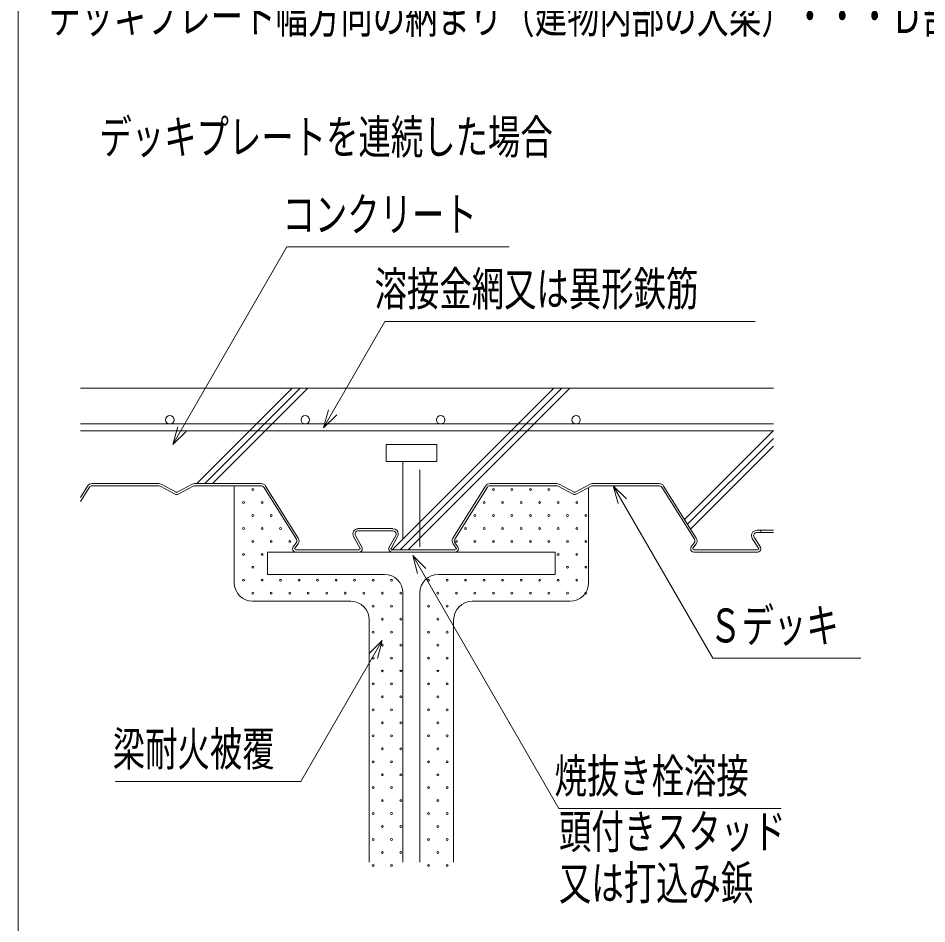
# Model space of a CAD drawing. Units: millimetres on the paper. Extents: x -350 to 3187, y -547 to 450.
# Drawn here: x -0.1 to 58.8, y -36 to 22.7 of the extents above; entities that cross this region are included whole.
import ezdxf
from ezdxf.enums import TextEntityAlignment as Align

# ---------------------------------------------------------------- set-up
doc = ezdxf.new("R2010")
doc.units = ezdxf.units.MM
doc.linetypes.add('USER2', pattern=[7.5, 5, -2.5])
doc.layers.add('0-2_M2-2-0', color=7, linetype='Continuous', lineweight=18)
doc.styles.add('ＭＳ ゴシック', font='')
doc.styles.get('ＭＳ ゴシック').set_extended_font_data('MS Gothic')

msp = doc.modelspace()

# ---------------------------------------------------------------- linework, layer by layer
at = {"layer": '0-2_M2-2-0'}
for p, q in [((-0.086, -225.515), (-0.086, 221.985)), ((17.343, 7.887), (9.949, -4.92)), ((17.343, 7.887), (31.743, 7.887)), ((23.695, 3.059), (19.716, -3.833)), ((23.695, 3.059), (47.695, 3.059)), ((3.956, -1.265), (48.882, -1.265)), ((11.502, -7.446), (17.683, -1.265)), ((12.011, -7.446), (18.192, -1.265)), ((12.52, -7.446), (18.701, -1.265)), ((24.172, -11.747), (34.653, -1.265)), ((24.681, -11.747), (35.162, -1.265)), ((35.671, -1.265), (25.19, -11.747)), ((3.956, -3.58), (48.882, -3.58)), ((3.956, -4.023), (48.882, -4.023)), ((43.117, -9.772), (48.882, -4.007)), ((43.314, -10.084), (48.882, -4.516)), ((43.51, -10.397), (48.882, -5.025)), ((3.956, -8.34), (4.416, -7.607)), ((4.707, -7.446), (9.014, -7.446)), ((4.707, -7.584), (9.014, -7.584)), ((10.087, -8.133), (9.112, -7.608)), ((10.152, -8.012), (9.177, -7.487)), ((11.192, -7.487), (10.217, -8.012)), ((11.257, -7.608), (10.282, -8.133)), ((11.355, -7.446), (15.661, -7.446)), ((11.355, -7.584), (15.661, -7.584)), ((13.922, -13.877), (13.922, -7.584)), ((15.953, -7.607), (18.071, -10.979)), ((28.103, -10.979), (30.221, -7.607)), ((30.512, -7.446), (34.819, -7.446)), ((30.512, -7.584), (34.819, -7.584)), ((35.891, -8.133), (34.917, -7.608)), ((35.957, -8.012), (34.982, -7.487)), ((36.996, -7.487), (36.022, -8.012)), ((37.062, -7.608), (36.087, -8.133)), ((37.159, -7.446), (41.466, -7.446)), ((37.159, -7.584), (41.466, -7.584)), ((44.955, -18.763), (38.5, -7.584)), ((41.757, -7.607), (43.876, -10.979)), ((3.956, -8.599), (4.533, -7.68)), ((15.836, -7.68), (17.954, -11.052)), ((28.219, -11.052), (30.337, -7.68)), ((36.9, -13.877), (36.9, -7.695)), ((41.641, -7.68), (43.759, -11.052)), ((21.96, -10.37), (24.214, -10.37)), ((21.96, -10.508), (24.214, -10.508)), ((47.803, -10.474), (48.882, -10.474)), ((48.07, -10.611), (48.07, -10.474)), ((21.659, -10.881), (22.08, -11.645)), ((21.779, -10.814), (22.201, -11.578)), ((23.973, -11.578), (24.394, -10.814)), ((24.093, -11.645), (24.515, -10.881)), ((47.922, -11.641), (47.514, -11.003)), ((48.038, -11.567), (47.63, -10.929)), ((47.803, -10.611), (48.882, -10.611)), ((17.947, -11.282), (17.75, -11.557)), ((18.059, -11.363), (17.861, -11.638)), ((17.917, -11.747), (22.02, -11.747)), ((24.153, -11.747), (28.256, -11.747)), ((28.115, -11.363), (28.312, -11.638)), ((28.226, -11.282), (28.424, -11.557)), ((43.752, -11.282), (43.554, -11.557)), ((43.864, -11.363), (43.666, -11.638)), ((43.722, -11.747), (47.864, -11.747)), ((16.083, -13.334), (16.083, -11.884)), ((34.739, -11.884), (16.083, -11.884)), ((17.917, -11.884), (22.02, -11.884)), ((24.153, -11.884), (28.256, -11.884)), ((34.976, -28.518), (25.503, -12.11)), ((34.739, -13.334), (34.739, -11.884)), ((43.722, -11.884), (47.864, -11.884)), ((16.083, -13.334), (23.663, -13.334)), ((27.159, -13.334), (34.739, -13.334)), ((24.863, -14.534), (24.863, -31.988)), ((25.959, -31.988), (25.959, -14.534)), ((21.473, -15.077), (15.122, -15.077)), ((29.349, -15.077), (35.7, -15.077)), ((22.673, -31.988), (22.673, -16.277)), ((28.149, -31.988), (28.149, -16.277)), ((18.235, -26.764), (23.516, -17.618)), ((44.955, -18.763), (54.555, -18.763)), ((18.235, -26.764), (6.235, -26.764)), ((34.976, -28.518), (49.376, -28.518))]:
    msp.add_line(p, q, dxfattribs=at)
at = {"layer": '0-2_M2-2-0', "linetype": 'USER2'}
for p, q in [((24.863, -6.026), (24.863, -11.552)), ((25.96, -11.552), (25.96, -6.026))]:
    msp.add_line(p, q, dxfattribs=at)
at = {"layer": '0-2_M2-2-0'}
for points in [[(20.027, -2.674), (19.716, -3.833), (20.565, -2.985)], [(10.26, -3.761), (9.949, -4.92), (10.798, -4.071)], [(39.349, -8.432), (38.5, -7.584), (38.811, -8.743)], [(26.351, -12.958), (25.503, -12.11), (25.813, -13.269)], [(23.205, -18.777), (23.516, -17.618), (22.667, -18.466)]]:
    msp.add_lwpolyline(points, dxfattribs=at)
at = {"layer": '0-2_M2-2-0', "linetype": 'USER2'}
msp.add_lwpolyline([(27.057, -6.026), (27.057, -4.919), (23.765, -4.919), (23.765, -6.026)], close=True, dxfattribs=at)
at = {"layer": '0-2_M2-2-0'}
for centre, radius in [((9.752, -3.307), 0.276), ((18.529, -3.307), 0.276), ((27.307, -3.307), 0.276), ((36.085, -3.307), 0.276), ((15.125, -7.835), 0.06), ((30.725, -7.835), 0.06), ((31.925, -7.835), 0.06), ((33.125, -7.835), 0.06), ((34.325, -7.835), 0.06), ((14.525, -8.675), 0.06), ((15.725, -8.675), 0.06), ((30.125, -8.675), 0.06), ((31.325, -8.675), 0.06), ((32.525, -8.675), 0.06), ((33.725, -8.675), 0.06), ((34.925, -8.675), 0.06), ((36.125, -8.675), 0.06), ((15.125, -9.515), 0.06), ((16.325, -9.515), 0.06), ((29.525, -9.515), 0.06), ((30.725, -9.515), 0.06), ((31.925, -9.515), 0.06), ((33.125, -9.515), 0.06), ((34.325, -9.515), 0.06), ((35.525, -9.515), 0.06), ((36.725, -9.515), 0.06), ((14.525, -10.355), 0.06), ((15.725, -10.355), 0.06), ((16.925, -10.355), 0.06), ((28.925, -10.355), 0.06), ((30.125, -10.355), 0.06), ((31.325, -10.355), 0.06), ((32.525, -10.355), 0.06), ((33.725, -10.355), 0.06), ((34.925, -10.355), 0.06), ((36.125, -10.355), 0.06), ((15.125, -11.195), 0.06), ((16.325, -11.195), 0.06), ((17.525, -11.195), 0.06), ((28.325, -11.195), 0.06), ((29.525, -11.195), 0.06), ((30.725, -11.195), 0.06), ((31.925, -11.195), 0.06), ((33.125, -11.195), 0.06), ((34.325, -11.195), 0.06), ((35.525, -11.195), 0.06), ((36.725, -11.195), 0.06), ((14.525, -12.035), 0.06), ((15.725, -12.035), 0.06), ((34.925, -12.035), 0.06), ((36.125, -12.035), 0.06), ((15.125, -12.875), 0.06), ((35.525, -12.875), 0.06), ((36.725, -12.875), 0.06), ((14.525, -13.715), 0.06), ((15.725, -13.715), 0.06), ((16.925, -13.715), 0.06), ((18.125, -13.715), 0.06), ((19.325, -13.715), 0.06), ((20.525, -13.715), 0.06), ((21.725, -13.715), 0.06), ((22.925, -13.715), 0.06), ((24.125, -13.715), 0.06), ((26.525, -13.715), 0.06), ((27.725, -13.715), 0.06), ((28.925, -13.715), 0.06), ((30.125, -13.715), 0.06), ((31.325, -13.715), 0.06), ((32.525, -13.715), 0.06), ((33.725, -13.715), 0.06), ((34.925, -13.715), 0.06), ((36.125, -13.715), 0.06), ((15.125, -14.555), 0.06), ((16.325, -14.555), 0.06), ((17.525, -14.555), 0.06), ((18.725, -14.555), 0.06), ((19.925, -14.555), 0.06), ((21.125, -14.555), 0.06), ((22.325, -14.555), 0.06), ((23.525, -14.555), 0.06), ((24.725, -14.555), 0.06), ((27.125, -14.555), 0.06), ((28.325, -14.555), 0.06), ((29.525, -14.555), 0.06), ((30.725, -14.555), 0.06), ((31.925, -14.555), 0.06), ((33.125, -14.555), 0.06), ((34.325, -14.555), 0.06), ((35.525, -14.555), 0.06), ((36.725, -14.555), 0.06), ((22.925, -15.395), 0.06), ((24.125, -15.395), 0.06), ((26.525, -15.395), 0.06), ((27.725, -15.395), 0.06), ((23.525, -16.235), 0.06), ((24.725, -16.235), 0.06), ((27.125, -16.235), 0.06), ((22.925, -17.075), 0.06), ((24.125, -17.075), 0.06), ((26.525, -17.075), 0.06), ((27.725, -17.075), 0.06), ((23.525, -17.915), 0.06), ((24.725, -17.915), 0.06), ((27.125, -17.915), 0.06), ((22.925, -18.755), 0.06), ((24.125, -18.755), 0.06), ((26.525, -18.755), 0.06), ((27.725, -18.755), 0.06), ((23.525, -19.595), 0.06), ((24.725, -19.595), 0.06), ((27.125, -19.595), 0.06), ((22.925, -20.435), 0.06), ((24.125, -20.435), 0.06), ((26.525, -20.435), 0.06), ((27.725, -20.435), 0.06), ((23.525, -21.275), 0.06), ((24.725, -21.275), 0.06), ((27.125, -21.275), 0.06), ((22.925, -22.115), 0.06), ((24.125, -22.115), 0.06), ((26.525, -22.115), 0.06), ((27.725, -22.115), 0.06), ((23.525, -22.955), 0.06), ((24.725, -22.955), 0.06), ((27.125, -22.955), 0.06), ((22.925, -23.795), 0.06), ((24.125, -23.795), 0.06), ((26.525, -23.795), 0.06), ((27.725, -23.795), 0.06), ((23.525, -24.635), 0.06), ((24.725, -24.635), 0.06), ((27.125, -24.635), 0.06), ((22.925, -25.475), 0.06), ((24.125, -25.475), 0.06), ((26.525, -25.475), 0.06), ((27.725, -25.475), 0.06), ((23.525, -26.315), 0.06), ((24.725, -26.315), 0.06), ((27.125, -26.315), 0.06), ((22.925, -27.155), 0.06), ((24.125, -27.155), 0.06), ((26.525, -27.155), 0.06), ((27.725, -27.155), 0.06), ((23.525, -27.995), 0.06), ((24.725, -27.995), 0.06), ((27.125, -27.995), 0.06), ((22.925, -28.835), 0.06), ((24.125, -28.835), 0.06), ((26.525, -28.835), 0.06), ((27.725, -28.835), 0.06), ((23.525, -29.675), 0.06), ((24.725, -29.675), 0.06), ((27.125, -29.675), 0.06), ((22.925, -30.515), 0.06), ((24.125, -30.515), 0.06), ((26.525, -30.515), 0.06), ((27.725, -30.515), 0.06), ((23.525, -31.355), 0.06), ((24.725, -31.355), 0.06), ((27.125, -31.355), 0.06), ((22.925, -32.195), 0.06), ((24.125, -32.195), 0.06), ((26.525, -32.195), 0.06), ((27.725, -32.195), 0.06)]:
    msp.add_circle(centre, radius, dxfattribs=at)
for centre, radius, start, end in [((4.707, -7.79), 0.344, 90, 147.86179), ((4.707, -7.79), 0.206, 90, 147.86179), ((9.014, -7.79), 0.344, 61.69924, 90), ((9.014, -7.79), 0.206, 61.69924, 90), ((11.355, -7.79), 0.344, 90, 118.30076), ((11.355, -7.79), 0.206, 90, 118.30076), ((15.661, -7.79), 0.344, 32.13821, 90), ((15.661, -7.79), 0.206, 32.13821, 90), ((30.512, -7.79), 0.344, 90, 147.86179), ((30.512, -7.79), 0.206, 90, 147.86179), ((34.819, -7.79), 0.344, 61.69924, 90), ((34.819, -7.79), 0.206, 61.69924, 90), ((37.159, -7.79), 0.344, 90, 118.30076), ((37.159, -7.79), 0.206, 90, 118.30076), ((41.466, -7.79), 0.344, 32.13821, 90), ((41.466, -7.79), 0.206, 32.13821, 90), ((10.184, -7.951), 0.206, 241.69924, 298.30076), ((10.184, -7.951), 0.0688, 241.69924, 298.30076), ((35.989, -7.951), 0.206, 241.69924, 298.30076), ((35.989, -7.951), 0.0688, 241.69924, 298.30076), ((21.96, -10.715), 0.344, 90, 208.90035), ((21.96, -10.715), 0.206, 90, 208.90035), ((24.214, -10.715), 0.344, 0, 90), ((24.214, -10.715), 0.206, 0, 90), ((47.803, -10.818), 0.344, 90, 212.61308), ((17.78, -11.162), 0.206, 324.30845, 32.13821), ((17.78, -11.162), 0.344, 324.30845, 32.13821), ((24.214, -10.715), 0.206, 331.09965, 0), ((24.214, -10.715), 0.344, 331.09965, 0), ((28.394, -11.162), 0.344, 147.86179, 215.69155), ((28.394, -11.162), 0.206, 147.86179, 215.69155), ((43.584, -11.162), 0.206, 324.30845, 32.13821), ((43.584, -11.162), 0.344, 324.30845, 32.13821), ((47.803, -10.818), 0.206, 90, 212.61308), ((17.917, -11.678), 0.206, 144.30845, 180), ((17.917, -11.678), 0.206, 180, 270), ((17.917, -11.678), 0.0688, 144.30845, 180), ((17.917, -11.678), 0.0688, 180, 270), ((22.02, -11.678), 0.206, 270, 0), ((22.02, -11.678), 0.0688, 270, 0), ((22.02, -11.678), 0.0688, 0, 28.90035), ((22.02, -11.678), 0.206, 0, 28.90035), ((24.153, -11.678), 0.206, 151.09965, 270), ((24.153, -11.678), 0.0688, 151.09965, 270), ((28.256, -11.678), 0.206, 270, 0), ((28.256, -11.678), 0.0688, 270, 0), ((28.256, -11.678), 0.0688, 0, 35.69155), ((28.256, -11.678), 0.206, 0, 35.69155), ((43.722, -11.678), 0.206, 144.30845, 180), ((43.722, -11.678), 0.206, 180, 270), ((43.722, -11.678), 0.0688, 144.30845, 180), ((43.722, -11.678), 0.0688, 180, 270), ((47.864, -11.678), 0.206, 270, 0), ((47.864, -11.678), 0.0688, 270, 0), ((47.864, -11.678), 0.0688, 0, 32.61308), ((47.864, -11.678), 0.206, 0, 32.61308), ((23.663, -14.534), 1.2, 0, 90), ((27.159, -14.534), 1.2, 90, 180), ((15.122, -13.877), 1.2, 180, 270), ((35.7, -13.877), 1.2, 270, 0), ((21.473, -16.277), 1.2, 0, 90), ((29.349, -16.277), 1.2, 90, 180)]:
    msp.add_arc(centre, radius, start, end, dxfattribs=at)

# ---------------------------------------------------------------- texts
at = {"layer": '0-2_M2-2-0', "style": 'ＭＳ ゴシック', "width": 0.7}
for s, p in [('デッキプレート幅方向の納まり（建物内部の大梁）・・・Ｄ部', (1.904, 21.094)), ('デッキプレートを連続した場合', (5.179, 13.261)), ('コンクリート', (17.055, 8.247)), ('溶接金網又は異形鉄筋', (23.023, 3.419)), ('Ｓデッキ', (44.715, -18.403)), ('梁耐火被覆', (6.043, -26.404)), ('焼抜き栓溶接', (34.688, -28.158)), ('頭付きスタッド', (34.976, -31.76)), ('又は打込み鋲', (34.976, -35.091))]:
    msp.add_text(s, height=2.199, dxfattribs=at).set_placement(p, align=Align.BOTTOM_LEFT)

doc.saveas('drawing.dxf')
